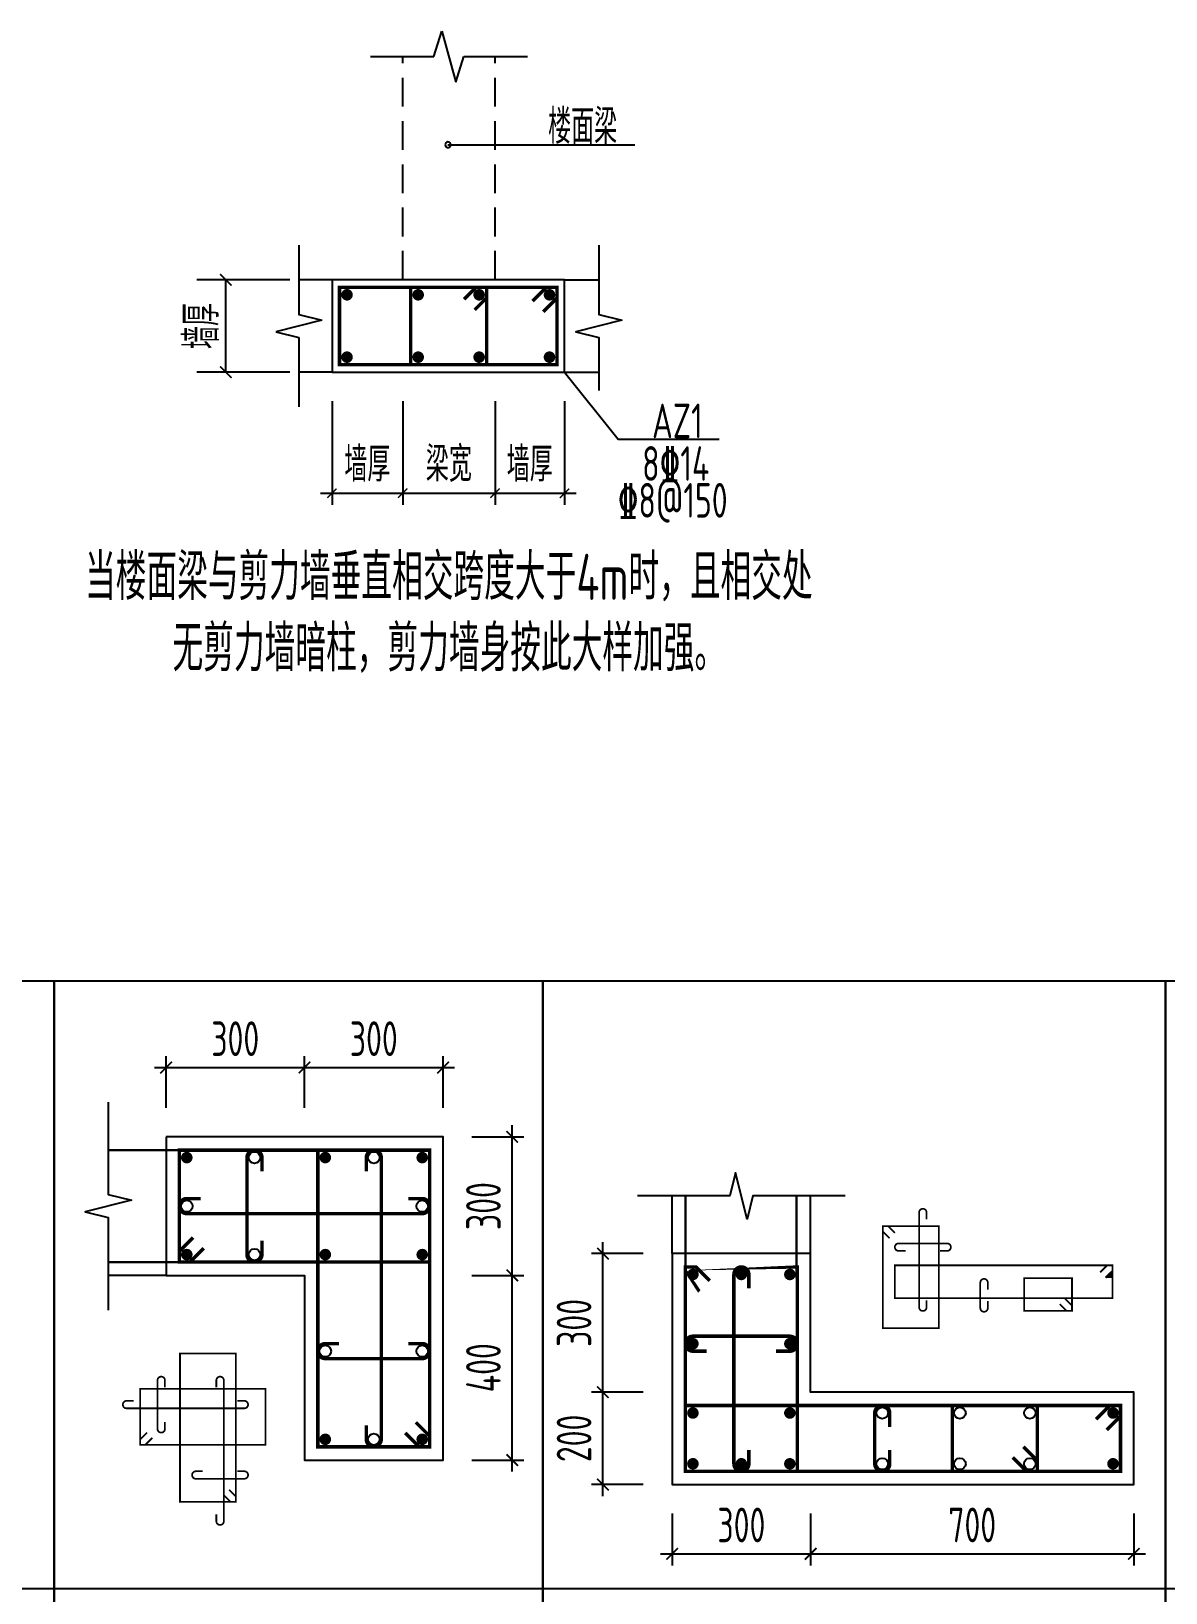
# Model space of a CAD drawing. Extents: x -1307975 to -76406, y -96289 to 379359.
# Drawn here: x -974590 to -964760, y 332185 to 345710 of the extents above; entities that cross this region are included whole.
import ezdxf
from ezdxf.enums import TextEntityAlignment as Align

# ---------------------------------------------------------------- set-up
doc = ezdxf.new("R2010")
doc.units = 0
doc.header["$LTSCALE"] = 1000
doc.linetypes.add('DASHED', pattern=[0.75, 0.5, -0.25])
doc.linetypes.add('H3普通虚线', pattern=[4.2, 3, -1.2])
doc.layers.get('0').update_dxf_attribs({"linetype": 'CONTINUOUS'})
doc.layers.get('DEFPOINTS').update_dxf_attribs({"linetype": 'CONTINUOUS'})
for name, color, linetype in [('COLU_DE_DIM', 3, 'CONTINUOUS'), ('COLU_DE_TH', 7, 'CONTINUOUS'), ('DIM', 2, 'CONTINUOUS'), ('LINK', 6, 'CONTINUOUS'), ('LINK-INDEX', 6, 'CONTINUOUS'), ('REIN', 6, 'CONTINUOUS'), ('S-BEAM-XRBAR', 20, 'CONTINUOUS'), ('S-DETL-LINE2', 2, 'H3普通虚线'), ('S-SLAB-DIM', 151, 'CONTINUOUS'), ('S-X详图钢筋', 6, 'CONTINUOUS'), ('TAB', 7, 'CONTINUOUS'), ('TEXT', 2, 'CONTINUOUS'), ('THIN', 7, 'CONTINUOUS')]:
    doc.layers.add(name, color=color, linetype=linetype)
doc.styles.add('TSSD_DIMENSION', font='Tssdeng.shx', dxfattribs={"width": 0.7, "bigfont": 'tssdchn.shx'})
doc.styles.add('TSSD_Norm', font='Tssdeng.shx', dxfattribs={"bigfont": 'tssdchn.shx'})
doc.styles.add('TSSD_REIN', font='tssdeng.shx', dxfattribs={"width": 0.7, "height": 300, "bigfont": 'tssdchn.shx'})
doc.dimstyles.new('TSSD_100_100$0', dxfattribs={"dimtxt": 300, "dimasz": 80, "dimexe": 100, "dimexo": 250, "dimgap": 100, "dimtad": 1, "dimdec": 0, "dimzin": 0, "dimdsep": 46, "dimtxsty": 'TSSD_DIMENSION', "dimblk": 'ARCHTICK', "dimcen": 0, "dimdle": 100, "dimclrd": 3, "dimclre": 3, "dimclrt": 7, "dimadec": 0, "dimazin": 0, "dimtfac": 1, "dimtdec": 0, "dimtix": 1, "dimtmove": 2, "dimatfit": 3, "dimldrblk": 'ARCHTICK', "dimfxl": 1, "dimtolj": 1, "dimtzin": 0, "dimarcsym": 0})
doc.dimstyles.new('TSSD_25_100', dxfattribs={"dimtxt": 300, "dimasz": 100, "dimexe": 100, "dimexo": 250, "dimgap": 100, "dimtad": 1, "dimdec": 0, "dimlfac": 0.25, "dimzin": 0, "dimdsep": 46, "dimtxsty": 'TSSD_DIMENSION', "dimblk": 'ARCHTICK', "dimcen": 0, "dimdle": 100, "dimclrt": 7, "dimadec": 0, "dimazin": 0, "dimtfac": 1, "dimtdec": 0, "dimtix": 1, "dimtmove": 2, "dimatfit": 3, "dimldrblk": 'ARCHTICK', "dimfxl": 1, "dimtolj": 1, "dimtzin": 0, "dimarcsym": 0})

# ---------------------------------------------------------------- blocks, each defined once
blk = doc.blocks.new('_ArchTick')
at = {"color": 0, "linetype": 'ByBlock', "const_width": 0.15}
blk.add_lwpolyline([(-0.5, -0.5), (0.5, 0.5)], dxfattribs=at)
blk = doc.blocks.new('*D26')
at = {"layer": 'COLU_DE_DIM', "color": 0, "lineweight": -2, "transparency": 16777216}
for p, q in [((-973422.277575583, 336383.6459087182), (-973422.277575583, 336833.6459087182)), ((-972222.277575585, 336383.6459087182), (-972222.277575585, 336833.6459087182)), ((-973522.277575583, 336733.6459087182), (-972122.277575585, 336733.6459087182))]:
    blk.add_line(p, q, dxfattribs=at)
at = {"layer": 'DEFPOINTS', "color": 0, "transparency": 16777216}
for p in [(-972222.277575585, 336733.6459087182), (-973422.277575583, 336133.6459087182), (-972222.277575585, 336133.6459087182)]:
    blk.add_point(p, dxfattribs=at)
at = {"layer": 'COLU_DE_DIM', "color": 0, "lineweight": -2, "transparency": 16777216, "xscale": 100, "yscale": 100, "zscale": 100, "rotation": 180}
blk.add_blockref('_ArchTick', (-973422.277575583, 336733.6459087182), dxfattribs=at)
at = {"layer": 'COLU_DE_DIM', "color": 0, "lineweight": -2, "transparency": 16777216, "xscale": 100, "yscale": 100, "zscale": 100}
blk.add_blockref('_ArchTick', (-972222.277575585, 336733.6459087182), dxfattribs=at)
at = {"layer": 'COLU_DE_DIM', "color": 7, "transparency": 16777216, "insert": (-972822.2775755839, 336983.6459087182), "char_height": 300, "attachment_point": 5, "style": 'TSSD_DIMENSION'}
blk.add_mtext('\\A1;300', dxfattribs=at)
blk = doc.blocks.new('*D27')
at = {"layer": 'COLU_DE_DIM', "color": 0, "lineweight": -2, "transparency": 16777216}
for p, q in [((-972222.277575585, 336383.6459087182), (-972222.277575585, 336833.6459087182)), ((-971022.2845453577, 336383.6459087182), (-971022.2845453577, 336833.6459087182)), ((-972322.277575585, 336733.6459087182), (-970922.2845453577, 336733.6459087182))]:
    blk.add_line(p, q, dxfattribs=at)
at = {"layer": 'DEFPOINTS', "color": 0, "transparency": 16777216}
for p in [(-971022.2845453577, 336733.6459087182), (-972222.277575585, 336133.6459087182), (-971022.2845453577, 336133.6459087182)]:
    blk.add_point(p, dxfattribs=at)
at = {"layer": 'COLU_DE_DIM', "color": 0, "lineweight": -2, "transparency": 16777216, "xscale": 100, "yscale": 100, "zscale": 100, "rotation": 180}
blk.add_blockref('_ArchTick', (-972222.277575585, 336733.6459087182), dxfattribs=at)
at = {"layer": 'COLU_DE_DIM', "color": 0, "lineweight": -2, "transparency": 16777216, "xscale": 100, "yscale": 100, "zscale": 100}
blk.add_blockref('_ArchTick', (-971022.2845453577, 336733.6459087182), dxfattribs=at)
at = {"layer": 'COLU_DE_DIM', "color": 7, "transparency": 16777216, "insert": (-971622.2810604713, 336983.6459087182), "char_height": 300, "attachment_point": 5, "style": 'TSSD_DIMENSION'}
blk.add_mtext('\\A1;300', dxfattribs=at)
blk = doc.blocks.new('*D28')
at = {"layer": 'COLU_DE_DIM', "color": 0, "lineweight": -2, "transparency": 16777216}
for p, q in [((-970422.2845453577, 333233.6469476616), (-970422.2845453577, 335033.6469476614)), ((-970772.2845453577, 334933.6469476614), (-970322.2845453577, 334933.6469476614)), ((-970772.2845453577, 333333.6469476616), (-970322.2845453577, 333333.6469476616))]:
    blk.add_line(p, q, dxfattribs=at)
at = {"layer": 'DEFPOINTS', "color": 0, "transparency": 16777216}
for p in [(-971022.2845453577, 334933.6469476614), (-970422.2845453577, 334933.6469476614), (-971022.2845453577, 333333.6469476616)]:
    blk.add_point(p, dxfattribs=at)
at = {"layer": 'COLU_DE_DIM', "color": 0, "lineweight": -2, "transparency": 16777216, "xscale": 100, "yscale": 100, "zscale": 100}
for p, rotation in [((-970422.2845453577, 334933.6469476614), 90), ((-970422.2845453577, 333333.6469476616), 270)]:
    blk.add_blockref('_ArchTick', p, dxfattribs=dict(at, rotation=rotation))
at = {"layer": 'COLU_DE_DIM', "color": 7, "transparency": 16777216, "insert": (-970672.2845453578, 334133.6469476614), "char_height": 300, "attachment_point": 5, "rotation": 90, "style": 'TSSD_DIMENSION'}
blk.add_mtext('\\A1;400', dxfattribs=at)
blk = doc.blocks.new('*D29')
at = {"layer": 'COLU_DE_DIM', "color": 0, "lineweight": -2, "transparency": 16777216}
for p, q in [((-970422.2845453577, 334833.6469476614), (-970422.2845453577, 336233.6459087181)), ((-970772.2845453577, 336133.6459087181), (-970322.2845453577, 336133.6459087181)), ((-970772.2845453577, 334933.6469476614), (-970322.2845453577, 334933.6469476614))]:
    blk.add_line(p, q, dxfattribs=at)
at = {"layer": 'DEFPOINTS', "color": 0, "transparency": 16777216}
for p in [(-971022.2845453577, 336133.6459087181), (-970422.2845453577, 336133.6459087181), (-971022.2845453577, 334933.6469476614)]:
    blk.add_point(p, dxfattribs=at)
at = {"layer": 'COLU_DE_DIM', "color": 0, "lineweight": -2, "transparency": 16777216, "xscale": 100, "yscale": 100, "zscale": 100}
for p, rotation in [((-970422.2845453577, 336133.6459087181), 90), ((-970422.2845453577, 334933.6469476614), 270)]:
    blk.add_blockref('_ArchTick', p, dxfattribs=dict(at, rotation=rotation))
at = {"layer": 'COLU_DE_DIM', "color": 7, "transparency": 16777216, "insert": (-970672.2845453578, 335533.6464281896), "char_height": 300, "attachment_point": 5, "rotation": 90, "style": 'TSSD_DIMENSION'}
blk.add_mtext('\\A1;300', dxfattribs=at)
blk = doc.blocks.new('*D50')
at = {"layer": 'COLU_DE_DIM', "color": 0, "lineweight": -2, "transparency": 16777216}
for p, q in [((-969037.0711119566, 332871.7016186754), (-969037.0711119566, 332421.7016186754)), ((-967837.0721508999, 332871.7016186754), (-967837.0721508999, 332421.7016186754)), ((-969137.0711119566, 332521.7016186754), (-967737.0721508999, 332521.7016186754))]:
    blk.add_line(p, q, dxfattribs=at)
at = {"layer": 'DEFPOINTS', "color": 0, "transparency": 16777216}
for p in [(-969037.0711119566, 333121.7016186754), (-967837.0721508999, 333121.7016186754), (-967837.0721508999, 332521.7016186754)]:
    blk.add_point(p, dxfattribs=at)
at = {"layer": 'COLU_DE_DIM', "color": 0, "lineweight": -2, "transparency": 16777216, "xscale": 100, "yscale": 100, "zscale": 100, "rotation": 180}
blk.add_blockref('_ArchTick', (-969037.0711119566, 332521.7016186754), dxfattribs=at)
at = {"layer": 'COLU_DE_DIM', "color": 0, "lineweight": -2, "transparency": 16777216, "xscale": 100, "yscale": 100, "zscale": 100}
blk.add_blockref('_ArchTick', (-967837.0721508999, 332521.7016186754), dxfattribs=at)
at = {"layer": 'COLU_DE_DIM', "color": 7, "transparency": 16777216, "insert": (-968437.0716314283, 332771.7016186754), "char_height": 300, "attachment_point": 5, "style": 'TSSD_DIMENSION'}
blk.add_mtext('\\A1;300', dxfattribs=at)
blk = doc.blocks.new('*D51')
at = {"layer": 'COLU_DE_DIM', "color": 0, "lineweight": -2, "transparency": 16777216}
for p, q in [((-967837.0721508999, 332871.7016186754), (-967837.0721508999, 332421.7016186754)), ((-965037.0721509001, 332871.7016186754), (-965037.0721509001, 332421.7016186754)), ((-967937.0721508999, 332521.7016186754), (-964937.0721509001, 332521.7016186754))]:
    blk.add_line(p, q, dxfattribs=at)
at = {"layer": 'DEFPOINTS', "color": 0, "transparency": 16777216}
for p in [(-967837.0721508999, 333121.7016186754), (-965037.0721509001, 333121.7016186754), (-965037.0721509001, 332521.7016186754)]:
    blk.add_point(p, dxfattribs=at)
at = {"layer": 'COLU_DE_DIM', "color": 0, "lineweight": -2, "transparency": 16777216, "xscale": 100, "yscale": 100, "zscale": 100, "rotation": 180}
blk.add_blockref('_ArchTick', (-967837.0721508999, 332521.7016186754), dxfattribs=at)
at = {"layer": 'COLU_DE_DIM', "color": 0, "lineweight": -2, "transparency": 16777216, "xscale": 100, "yscale": 100, "zscale": 100}
blk.add_blockref('_ArchTick', (-965037.0721509001, 332521.7016186754), dxfattribs=at)
at = {"layer": 'COLU_DE_DIM', "color": 7, "transparency": 16777216, "insert": (-966437.0721509, 332771.7016186754), "char_height": 300, "attachment_point": 5, "style": 'TSSD_DIMENSION'}
blk.add_mtext('\\A1;700', dxfattribs=at)
blk = doc.blocks.new('*D52')
at = {"layer": 'COLU_DE_DIM', "color": 0, "lineweight": -2, "transparency": 16777216}
for p, q in [((-969637.0712418262, 333021.7016186754), (-969637.0712418262, 334021.7026576342)), ((-969287.0712418262, 333921.7026576342), (-969737.0712418262, 333921.7026576342)), ((-969287.0712418262, 333121.7016186754), (-969737.0712418262, 333121.7016186754))]:
    blk.add_line(p, q, dxfattribs=at)
at = {"layer": 'DEFPOINTS', "color": 0, "transparency": 16777216}
for p in [(-969637.0712418262, 333921.7026576342), (-969037.0712418262, 333921.7026576342), (-969037.0712418262, 333121.7016186754)]:
    blk.add_point(p, dxfattribs=at)
at = {"layer": 'COLU_DE_DIM', "color": 0, "lineweight": -2, "transparency": 16777216, "xscale": 100, "yscale": 100, "zscale": 100}
for p, rotation in [((-969637.0712418262, 333921.7026576342), 90), ((-969637.0712418262, 333121.7016186754), 270)]:
    blk.add_blockref('_ArchTick', p, dxfattribs=dict(at, rotation=rotation))
at = {"layer": 'COLU_DE_DIM', "color": 7, "transparency": 16777216, "insert": (-969887.0712418263, 333521.7021381546), "char_height": 300, "attachment_point": 5, "rotation": 90, "style": 'TSSD_DIMENSION'}
blk.add_mtext('\\A1;200', dxfattribs=at)
blk = doc.blocks.new('*D53')
at = {"layer": 'COLU_DE_DIM', "color": 0, "lineweight": -2, "transparency": 16777216}
for p, q in [((-969637.0712418262, 333821.7026576342), (-969637.0712418262, 335221.702969321)), ((-969287.0712418262, 335121.702969321), (-969737.0712418262, 335121.702969321)), ((-969287.0712418262, 333921.7026576342), (-969737.0712418262, 333921.7026576342))]:
    blk.add_line(p, q, dxfattribs=at)
at = {"layer": 'DEFPOINTS', "color": 0, "transparency": 16777216}
for p in [(-969637.0712418262, 335121.702969321), (-969037.0712418262, 335121.702969321), (-969037.0712418262, 333921.7026576342)]:
    blk.add_point(p, dxfattribs=at)
at = {"layer": 'COLU_DE_DIM', "color": 0, "lineweight": -2, "transparency": 16777216, "xscale": 100, "yscale": 100, "zscale": 100}
for p, rotation in [((-969637.0712418262, 335121.702969321), 90), ((-969637.0712418262, 333921.7026576342), 270)]:
    blk.add_blockref('_ArchTick', p, dxfattribs=dict(at, rotation=rotation))
at = {"layer": 'COLU_DE_DIM', "color": 7, "transparency": 16777216, "insert": (-969887.0712418263, 334521.7028134774), "char_height": 300, "attachment_point": 5, "rotation": 90, "style": 'TSSD_DIMENSION'}
blk.add_mtext('\\A1;300', dxfattribs=at)
blk = doc.blocks.new('*D90')
at = {"layer": 'DEFPOINTS', "color": 0, "transparency": 16777216}
for p in [(870130.7053723206, 774353.8160525332), (870743.2112933082, 774353.8160525332), (870743.2112933082, 773304.9886297677)]:
    blk.add_point(p, dxfattribs=at)
at = {"layer": 'S-SLAB-DIM', "color": 3, "lineweight": -2, "transparency": 16777216}
for p, q in [((870130.7053723206, 774103.8160525332), (870130.7053723206, 773204.9886297677)), ((870743.2112933082, 774103.8160525332), (870743.2112933082, 773204.9886297677)), ((870030.7053723206, 773304.9886297677), (870843.2112933082, 773304.9886297677))]:
    blk.add_line(p, q, dxfattribs=at)
at = {"layer": 'S-SLAB-DIM', "color": 3, "lineweight": -2, "transparency": 16777216, "xscale": 80, "yscale": 80, "zscale": 80, "rotation": 180}
blk.add_blockref('_ArchTick', (870130.7053723206, 773304.9886297677), dxfattribs=at)
at = {"layer": 'S-SLAB-DIM', "color": 3, "lineweight": -2, "transparency": 16777216, "xscale": 80, "yscale": 80, "zscale": 80}
blk.add_blockref('_ArchTick', (870743.2112933082, 773304.9886297677), dxfattribs=at)
at = {"layer": 'S-SLAB-DIM', "color": 7, "transparency": 16777216, "insert": (870436.9583328144, 773554.9886297677), "char_height": 300, "attachment_point": 5, "style": 'TSSD_DIMENSION'}
blk.add_mtext('\\A1;墙厚', dxfattribs=at)
blk = doc.blocks.new('*D91')
at = {"layer": 'DEFPOINTS', "color": 0, "transparency": 16777216}
for p in [(870743.2112933082, 774353.8160525332), (871543.2112933082, 774353.8160525332), (871543.2112933082, 773304.9886297677)]:
    blk.add_point(p, dxfattribs=at)
at = {"layer": 'S-SLAB-DIM', "color": 3, "lineweight": -2, "transparency": 16777216}
for p, q in [((870743.2112933082, 774103.8160525332), (870743.2112933082, 773204.9886297677)), ((871543.2112933082, 774103.8160525332), (871543.2112933082, 773204.9886297677)), ((870643.2112933082, 773304.9886297677), (871643.2112933082, 773304.9886297677))]:
    blk.add_line(p, q, dxfattribs=at)
at = {"layer": 'S-SLAB-DIM', "color": 3, "lineweight": -2, "transparency": 16777216, "xscale": 80, "yscale": 80, "zscale": 80, "rotation": 180}
blk.add_blockref('_ArchTick', (870743.2112933082, 773304.9886297677), dxfattribs=at)
at = {"layer": 'S-SLAB-DIM', "color": 3, "lineweight": -2, "transparency": 16777216, "xscale": 80, "yscale": 80, "zscale": 80}
blk.add_blockref('_ArchTick', (871543.2112933082, 773304.9886297677), dxfattribs=at)
at = {"layer": 'S-SLAB-DIM', "color": 7, "transparency": 16777216, "insert": (871143.2112933082, 773554.9886297677), "char_height": 300, "attachment_point": 5, "style": 'TSSD_DIMENSION'}
blk.add_mtext('\\A1;梁宽', dxfattribs=at)
blk = doc.blocks.new('*D92')
at = {"layer": 'DEFPOINTS', "color": 0, "transparency": 16777216}
for p in [(871543.2112933082, 774353.8160525332), (872145.0254667496, 774353.8160525332), (872145.0254667496, 773304.9886297677)]:
    blk.add_point(p, dxfattribs=at)
at = {"layer": 'S-SLAB-DIM', "color": 3, "lineweight": -2, "transparency": 16777216}
for p, q in [((871543.2112933082, 774103.8160525332), (871543.2112933082, 773204.9886297677)), ((872145.0254667496, 774103.8160525332), (872145.0254667496, 773204.9886297677)), ((871443.2112933082, 773304.9886297677), (872245.0254667496, 773304.9886297677))]:
    blk.add_line(p, q, dxfattribs=at)
at = {"layer": 'S-SLAB-DIM', "color": 3, "lineweight": -2, "transparency": 16777216, "xscale": 80, "yscale": 80, "zscale": 80, "rotation": 180}
blk.add_blockref('_ArchTick', (871543.2112933082, 773304.9886297677), dxfattribs=at)
at = {"layer": 'S-SLAB-DIM', "color": 3, "lineweight": -2, "transparency": 16777216, "xscale": 80, "yscale": 80, "zscale": 80}
blk.add_blockref('_ArchTick', (872145.0254667496, 773304.9886297677), dxfattribs=at)
at = {"layer": 'S-SLAB-DIM', "color": 7, "transparency": 16777216, "insert": (871844.1183800289, 773554.9886297677), "char_height": 300, "attachment_point": 5, "style": 'TSSD_DIMENSION'}
blk.add_mtext('\\A1;墙厚', dxfattribs=at)
blk = doc.blocks.new('20210311.03310910')
at = {"layer": 'COLU_DE_TH'}
blk.add_lwpolyline([(2298.142171077896, 2648.33531464939), (4312.462265506852, 2648.33531464939), (4312.462265506852, 3448.33531464939), (2298.142171077896, 3448.33531464939)], close=True, dxfattribs=at)
at = {"layer": 'DIM'}
for p, q in [((1931.752804924268, 3448.33531464939), (1128.157059185673, 3448.33531464939)), ((1378.157059185673, 2648.33531464939), (1378.157059185673, 3448.33531464939)), ((1931.752804924268, 2648.33531464939), (1128.157059185673, 2648.33531464939))]:
    blk.add_line(p, q, dxfattribs=at)
at = {"layer": 'S-DETL-LINE2'}
blk.add_lwpolyline([(2630.648092065472, 5381.286552577512), (3180.648092065472, 5381.286552577512), (3250.648092065472, 5601.286552577512), (3370.648092065472, 5161.286552577512), (3440.648092065472, 5381.286552577512), (3990.648092065472, 5381.286552577512)], dxfattribs=at)
at = {"layer": 'S-X详图钢筋', "const_width": 30}
blk.add_lwpolyline([(2363.142171077896, 3383.33531464939), (2363.142171077896, 2713.33531464939), (4247.462265506852, 2713.33531464939), (4247.462265506852, 3383.33531464939)], close=True, dxfattribs=at)
for points in [[(3441.906682892237, 3279.444441684056), (3545.866916367318, 3383.33531464939), (3637.721437411848, 3383.33531464939), (3637.721437411848, 2713.33531464939), (2980.051547538023, 2713.33531464939), (2980.051547538023, 3383.33531464939), (3637.721437411848, 3383.33531464939), (3637.721437411848, 3291.480793604627), (3533.830564446282, 3187.520560129778)], [(4155.538383953739, 3383.33531464939), (4035.556505319197, 3263.353436018573)], [(4127.480386876035, 3171.429554461734), (4247.462265506852, 3291.411433096277)]]:
    blk.add_lwpolyline(points, dxfattribs=at)
at = {"layer": 'S-X详图钢筋', "const_width": 50}
for points in [[(2453.142171077896, 3318.33531464939, 0.9999999999999999), (2403.142171077896, 3318.33531464939, 0.9999999999999999)], [(3020.051547538023, 3318.33531464939, 1), (3070.051547538023, 3318.33531464939, 1)], [(3547.721437411848, 3318.33531464939, 1), (3597.721437411848, 3318.33531464939, 1)], [(4207.462265506852, 3318.33531464939, 0.9999999999999999), (4157.462265506852, 3318.33531464939, 0.9999999999999999)], [(2453.142171077896, 2778.33531464939, 0.9999999999999999), (2403.142171077896, 2778.33531464939, 0.9999999999999999)], [(3020.051547538023, 2778.33531464939, 1), (3070.051547538023, 2778.33531464939, 1)], [(3547.721437411848, 2778.33531464939, 1), (3597.721437411848, 2778.33531464939, 1)], [(4207.462265506852, 2778.33531464939, 0.9999999999999999), (4157.462265506852, 2778.33531464939, 0.9999999999999999)]]:
    blk.add_lwpolyline(points, format="xyb", close=True, dxfattribs=at)
at = {"layer": 'THIN', "linetype": 'DASHED', "ltscale": 0.5}
for p, q in [((2910.648092065472, 3448.33531464939), (2910.648092065472, 5381.286552577512)), ((3710.648092065472, 3448.33531464939), (3710.648092065472, 5381.286552577512))]:
    blk.add_line(p, q, dxfattribs=at)
at = {"layer": 'THIN'}
for p, q in [((3303.177292559762, 4617.917094755219), (4923.09119848581, 4617.917094755219)), ((2210.648092065472, 3098.33531464939), (1810.648092065472, 2998.33531464939)), ((1810.648092065472, 2998.33531464939), (2010.648092065472, 2948.33531464939))]:
    blk.add_line(p, q, dxfattribs=at)
for points in [[(2010.648092065472, 3748.33531464939), (2010.648092065472, 3148.33531464939), (2210.648092065472, 3098.33531464939)], [(4610.648092065472, 3748.33531464939), (4610.648092065472, 3148.33531464939), (4810.648092065472, 3098.33531464939), (4410.648092065472, 2998.33531464939), (4610.648092065472, 2948.33531464939), (4610.648092065472, 2488.10872737621)], [(2298.142171077896, 3448.33531464939), (2010.648092065472, 3448.33531464939)], [(4312.462265506852, 3448.33531464939), (4610.648092065472, 3448.33531464939)], [(2010.648092065472, 2948.33531464939), (2010.648092065472, 2348.33531464939)], [(2298.142171077896, 2648.33531464939), (2010.648092065472, 2648.33531464939)], [(4312.462265506852, 2648.33531464939), (4610.648092065472, 2648.33531464939)], [(4312.462265506852, 2648.33531464939), (4778.257600579876, 2068.662003205623), (5653.422202709597, 2068.662003205623)]]:
    blk.add_lwpolyline(points, dxfattribs=at)
for start, end in [(0, 180), (180, 0)]:
    blk.add_arc((3303.177292559762, 4617.917094755219), 25, start, end, dxfattribs=at)
at = {"layer": 'DIM', "xscale": 100, "yscale": 100, "zscale": 100}
for p, rotation in [((1378.157059185673, 3448.33531464939), 90), ((1378.157059185673, 2648.33531464939), 270)]:
    blk.add_blockref('_ArchTick', p, dxfattribs=dict(at, rotation=rotation))
at = {"layer": 'DIM', "color": 7, "insert": (1168.157059185673, 3048.33531464939), "char_height": 300, "attachment_point": 5, "rotation": 90, "style": 'TSSD_DIMENSION'}
blk.add_mtext('\\A1;墙厚', dxfattribs=at)
at = {"layer": 'TEXT', "color": 0, "style": 'TSSD_Norm', "width": 0.7}
for s, p in [('当楼面梁与剪力墙垂直相交跨度大于4m时，且相交处', (3310.648092065472, 675.1738556835335)), ('无剪力墙暗柱，剪力墙身按此大样加强。', (3310.648092065472, 56.69291338580661))]:
    blk.add_text(s, height=400, dxfattribs=at).set_placement(p, align=Align.CENTER)
at = {"layer": 'THIN', "style": 'TSSD_REIN', "width": 0.7}
for s, p in [('楼面梁', (4469.746392932255, 4775.788117754506)), ('AZ1', (5290.414111710619, 2226.53302620491)), ('8\x8414', (5276.405678711366, 1857.054791918956)), ('\x848@150', (5249.738530337345, 1538.285659308545))]:
    blk.add_text(s, height=300, dxfattribs=at).set_placement(p, align=Align.MIDDLE_CENTER)
at = {"layer": 'S-SLAB-DIM'}
for base, p1, p2, text, picture, middle in [((2910.648092065472, 1599.507891883841), (2298.142171077896, 2648.33531464939), (2910.648092065472, 2648.33531464939), '墙厚', '*D90', (2604.395131571684, 1849.507891883841)), ((3710.648092065472, 1599.507891883841), (2910.648092065472, 2648.33531464939), (3710.648092065472, 2648.33531464939), '梁宽', '*D91', (3310.648092065472, 1849.507891883841)), ((4312.462265506852, 1599.507891883841), (3710.648092065472, 2648.33531464939), (4312.462265506852, 2648.33531464939), '墙厚', '*D92', (4011.555178786162, 1849.507891883841))]:
    dim = blk.add_linear_dim(base=base, p1=p1, p2=p2, text=text, dimstyle='TSSD_100_100$0', dxfattribs=at)
    dim.commit()
    dim.dimension.update_dxf_attribs({"geometry": picture, "text_midpoint": middle, "insert": (-867832.5632012427, -771705.4807378838)})

msp = doc.modelspace()

# ---------------------------------------------------------------- linework, layer by layer
at = {"layer": 'COLU_DE_TH'}
for points in [[(-973422.277575583, 336133.6459087181), (-973422.2772638953, 334933.6469476614), (-972222.277575585, 334933.6469476616), (-972222.277575585, 333333.6469476616), (-971022.2845453577, 333333.6469476616), (-971022.2855843165, 336133.6459087182), (-973422.277575583, 336133.6459087181)], [(-967837.0721508999, 335121.702969321), (-969037.0711119566, 335121.7026576343), (-969037.0711119567, 333121.7016186754), (-965037.0721509001, 333121.7026576342), (-965037.0721509001, 333921.7026576342), (-967837.0721509001, 333921.7026576342), (-967837.0721508999, 335121.702969321)]]:
    msp.add_lwpolyline(points, close=True, dxfattribs=at)
at = {"layer": 'LINK', "const_width": 30}
for points in [[(-973095.3534397337, 335168.6469632459), (-973215.3534241492, 335048.6469476615), (-973307.2772937653, 335048.6469476615), (-973307.2775457128, 336018.6459087181), (-971137.285541645, 336018.6459087182), (-971137.2851817202, 335048.6469476618), (-973307.2772937653, 335048.6469476615), (-973307.2773176417, 335140.5708172775), (-973187.2773332262, 335260.5708328621)], [(-971257.2846444016, 333660.570824007), (-971137.2846221382, 333540.5708462704), (-971137.2845880293, 333448.6469476616), (-972107.277575585, 333448.6469476616), (-972107.277575585, 336018.6459087182), (-971137.285541645, 336018.6459087182), (-971137.2845880293, 333448.6469476616), (-971229.2084866379, 333448.6469476616), (-971349.2085089014, 333568.6469253983)], [(-968802.0710963726, 334794.7788334725), (-968922.0711119567, 334914.7788178884), (-968922.0711119566, 335006.7026875042), (-967952.0721509, 335006.702939451), (-967952.0721509004, 333236.7019004928), (-968922.0711119567, 333236.7016485455), (-968922.0711119566, 335006.7026875042), (-968830.1472423404, 335006.7027113804), (-968710.1472267563, 334886.7027269645)], [(-965363.9960324543, 333686.7026576343), (-965243.9960324543, 333806.7026576342), (-965152.0721509001, 333806.7026576342), (-965152.0721509001, 333236.7026277641), (-968922.0711119567, 333236.7016485455), (-968922.0711119567, 333806.7026576342), (-965152.0721509001, 333806.7026576342), (-965152.0721509001, 333714.7787760801), (-965272.0721509001, 333594.7787760801)], [(-965992.8881294978, 333448.6264711564), (-965872.888098329, 333328.6265023253), (-965872.888098329, 333236.7026446473), (-966608.7595078732, 333236.7022134791), (-966608.7595078732, 333806.7026576342), (-965872.888098329, 333806.7026576342), (-965872.888098329, 333236.7026446473), (-965964.8119560069, 333236.7025968947), (-966084.8119871757, 333356.7025657259)]]:
    msp.add_lwpolyline(points, dxfattribs=at)
for points in [[(-972590.9108244571, 335833.6531826592), (-972590.9092519636, 335953.653182649, 1), (-972720.9092519524, 335953.6548861836), (-972720.9202604281, 335113.6920034696, 1), (-972590.9202604393, 335113.690299935), (-972590.9186879458, 335233.6902999247)], [(-971687.2810938664, 333633.6469476616), (-971687.2810938664, 333513.6469476616, 1), (-971557.2810938664, 333513.6469476616), (-971557.2810938664, 335953.6459087182, 1), (-971687.2810938664, 335953.6459087182), (-971687.2810938664, 335833.6459087182)], [(-973122.2775288298, 335598.6464281898), (-973242.2775288298, 335598.6464281898, 1), (-973242.2775288298, 335468.6464281898), (-971202.2855175263, 335468.6464281898, 1), (-971202.2855175263, 335598.6464281898), (-971322.2855175263, 335598.6464281898)], [(-968372.0716314284, 334821.702922568), (-968372.0716314284, 334941.702922568, 1), (-968502.0716314284, 334941.702922568), (-968502.0716314287, 333301.7018836098, 1), (-968372.0716314287, 333301.7018836098), (-968372.0716314287, 333421.7018836098)], [(-971922.2775755848, 334342.7401697773), (-972042.2775755848, 334342.7401697773, 1), (-972042.2775755848, 334212.7401697773), (-971202.2852058389, 334212.7401697775, 1), (-971202.2852058389, 334342.7401697775), (-971322.2852058389, 334342.7401697775)], [(-968137.0721509001, 334276.7027901011), (-968017.0721509001, 334276.7027901011, 1), (-968017.0721509001, 334406.7027901011), (-968857.0711119567, 334406.7027901011, 1), (-968857.0711119567, 334276.7027901011), (-968737.0711119567, 334276.7027901011)], [(-967151.514022108, 333621.7026576345), (-967151.514022108, 333741.7026576345, 1), (-967281.514022108, 333741.7026576345), (-967281.514022108, 333301.7026576344, 1), (-967151.514022108, 333301.7026576344), (-967151.514022108, 333421.7026576344)]]:
    msp.add_lwpolyline(points, format="xyb", dxfattribs=at)
at = {"layer": 'LINK-INDEX', "color": 1, "const_width": 20}
for points in [[(-973207.2775755831, 336018.6459087182), (-973922.277575583, 336018.6459087181)], [(-968922.0711119567, 334906.702969321), (-968922.0711119567, 335621.702969321)], [(-967959.2034606714, 334906.702969321), (-967959.2034606714, 335621.702969321)], [(-973207.277575583, 335048.6469476615), (-973922.2775755828, 335048.6469476615)]]:
    msp.add_lwpolyline(points, dxfattribs=at)
at = {"layer": 'LINK-INDEX', "const_width": 15.00000095367432}
for points in [[(-966832.3751921203, 335417.9788282024), (-966832.3751921203, 335477.9788282024, 1), (-966897.3751921203, 335477.9788282024), (-966897.3751921206, 334657.9783087233, 1), (-966832.3751921206, 334657.9783087233), (-966832.3751921206, 334717.9783087233)], [(-966714.8754518563, 335145.4787619689), (-966654.8754518563, 335145.4787619689, 1), (-966654.8754518563, 335210.4787619689), (-967074.8749323845, 335210.4787619689, 1), (-967074.8749323845, 335145.4787619689), (-967014.8749323845, 335145.4787619689)], [(-966302.1015682576, 334810.844036588), (-966302.1015682576, 334870.844036588, 1), (-966367.1015682576, 334870.844036588), (-966367.1015682576, 334650.8440365879, 1), (-966302.1015682576, 334650.8440365879), (-966302.1015682576, 334710.8440365879)], [(-973431.3352201749, 333964.2682353915), (-973431.3352201749, 334024.2682353915, 1), (-973496.3352201749, 334024.2682353915), (-973496.3352201749, 333604.2687548632, 1), (-973431.3352201749, 333604.2687548632), (-973431.3352201749, 333664.2687548632)], [(-972986.3369910044, 332864.2687548632), (-972986.3369910044, 332804.2687548632, 1), (-972921.3369910044, 332804.2687548632), (-972921.3369910044, 334024.2682353915, 1), (-972986.3369910044, 334024.2682353915), (-972986.3369910044, 333964.2682353915)], [(-973703.8352084861, 333846.7684951273), (-973763.8352084861, 333846.7684951273, 1), (-973763.8352084861, 333781.7684951273), (-972743.8392028343, 333781.7684951273, 1), (-972743.8392028343, 333846.7684951273), (-972803.8392028343, 333846.7684951273)], [(-973103.8352318635, 333236.7687548632), (-973163.8352318635, 333236.7687548632, 1), (-973163.8352318635, 333171.7687548632), (-972743.8390469905, 333171.7687548633, 1), (-972743.8390469905, 333236.7687548633), (-972803.8390469905, 333236.7687548633)]]:
    msp.add_lwpolyline(points, format="xyb", dxfattribs=at)
for points in [[(-967152.3747557638, 335254.5167232652), (-967212.3747635557, 335314.5167154733), (-967212.3747635557, 335360.4786502812), (-966727.3752830274, 335360.4787762546), (-966727.3752830275, 334475.4782567755), (-967212.3747635557, 334475.4781308018), (-967212.3747635557, 335360.4786502812), (-967166.4128287473, 335360.4786622193), (-967106.4128209554, 335300.4786700112)], [(-965328.337392634, 334960.4787074241), (-965268.3373926337, 335020.4787074238), (-965222.3754518564, 335020.4787074238), (-965222.3754518564, 334735.4786924887), (-967107.3749323845, 334735.4782028794), (-967107.3749323845, 335020.4787074238), (-965222.3754518564, 335020.4787074238), (-965222.3754518565, 334974.5167666461), (-965282.3754518569, 334914.5167666465)], [(-965632.3754674405, 334731.4406024966), (-965572.3754518564, 334671.4406180807), (-965572.3754518564, 334625.478689242), (-965987.3754518564, 334625.4784736579), (-965987.3754518563, 334910.4786957355), (-965572.3754518564, 334910.4786957355), (-965572.3754518564, 334625.478689242), (-965618.3373806955, 334625.4786653657), (-965678.3373962796, 334685.4786497816)], [(-972876.337886702, 333077.7306930359), (-972816.3378755699, 333017.730704168), (-972816.3378585154, 332971.7687548632), (-973301.3343522933, 332971.7687548632), (-973301.3343522933, 334256.7682353915), (-972816.3383353233, 334256.7682353915), (-972816.3378585154, 332971.7687548632), (-972862.2998078195, 332971.7687548632), (-972922.2998189516, 333031.7687437311)], [(-973540.3731425093, 333526.7689314841), (-973600.3731347172, 333466.7689236921), (-973646.3350695256, 333466.7689236921), (-973646.3351954994, 333951.7684042203), (-972561.3391934654, 333951.7684042203), (-972561.339013503, 333466.7689236922), (-973646.3350695256, 333466.7689236921), (-973646.3350814638, 333512.7308585008), (-973586.3350892558, 333572.7308662928)]]:
    msp.add_lwpolyline(points, dxfattribs=at)
at = {"layer": 'REIN', "const_width": 50}
for points in [[(-973267.2775288298, 335953.6459087181, 1), (-973217.2775288298, 335953.6459087181, 1), (-973267.2775288298, 335953.6459087181)], [(-972067.277575585, 335953.6459087182, 1), (-972017.277575585, 335953.6459087182, 1), (-972067.277575585, 335953.6459087182)], [(-971227.2855175263, 335953.6459087182, 1), (-971177.2855175263, 335953.6459087182, 1), (-971227.2855175263, 335953.6459087182)], [(-973267.2773106485, 335113.6469476615, 1), (-973217.2773106485, 335113.6469476615, 1), (-973267.2773106485, 335113.6469476615)], [(-972067.277575585, 335113.6469476616, 1), (-972017.277575585, 335113.6469476616, 1), (-972067.277575585, 335113.6469476616)], [(-971227.2852058389, 335113.6469476618, 1), (-971177.2852058389, 335113.6469476618, 1), (-971227.2852058389, 335113.6469476618)], [(-968882.0711119566, 334941.7027043873, 1), (-968832.0711119566, 334941.7027043873, 1), (-968882.0711119566, 334941.7027043873)], [(-968462.0716314284, 334941.702922568, 1), (-968412.0716314284, 334941.702922568, 1), (-968462.0716314284, 334941.702922568)], [(-968042.0721509, 334941.7029225679, 1), (-967992.0721509, 334941.7029225679, 1), (-968042.0721509, 334941.7029225679)], [(-968882.0711119567, 334341.7027901011, 1), (-968832.0711119567, 334341.7027901011, 1), (-968882.0711119567, 334341.7027901011)], [(-968042.0721509001, 334341.7027901011, 1), (-967992.0721509001, 334341.7027901011, 1), (-968042.0721509001, 334341.7027901011)], [(-968882.0711119567, 333741.7026576342, 1), (-968832.0711119567, 333741.7026576342, 1), (-968882.0711119567, 333741.7026576342)], [(-968042.0721509001, 333741.7026576342, 1), (-967992.0721509001, 333741.7026576342, 1), (-968042.0721509001, 333741.7026576342)], [(-965242.0721509001, 333741.7026576342, 1), (-965192.0721509001, 333741.7026576342, 1), (-965242.0721509001, 333741.7026576342)], [(-972067.277575585, 333513.6469476616, 1), (-972017.277575585, 333513.6469476616, 1), (-972067.277575585, 333513.6469476616)], [(-971227.284612148, 333513.6469476616, 1), (-971177.284612148, 333513.6469476616, 1), (-971227.284612148, 333513.6469476616)], [(-968882.0711119567, 333301.7016654285, 1), (-968832.0711119567, 333301.7016654285, 1), (-968882.0711119567, 333301.7016654285)], [(-968462.0716314287, 333301.7018836098, 1), (-968412.0716314287, 333301.7018836098, 1), (-968462.0716314287, 333301.7018836098)], [(-968042.0721509003, 333301.7018836097, 1), (-967992.0721509003, 333301.7018836097, 1), (-968042.0721509003, 333301.7018836097)], [(-965242.0721509001, 333301.7026108811, 1), (-965192.0721509001, 333301.7026108811, 1), (-965242.0721509001, 333301.7026108811)]]:
    msp.add_lwpolyline(points, format="xyb", close=True, dxfattribs=at)
at = {"layer": 'REIN'}
for centre in [(-972655.9092519579, 335953.6540344163), (-971622.2810938664, 335953.6459087182), (-973242.2775288298, 335533.6464281898), (-971202.2855175263, 335533.6464281898), (-972655.9202604337, 335113.6911517023), (-972042.2775755848, 334277.7401697773), (-971202.2852058389, 334277.7401697775), (-967216.5140221082, 333741.7026576342), (-966543.7595078732, 333741.7026576342), (-965937.888098329, 333741.7026576343), (-971622.2810938664, 333513.6469476616), (-967216.5140221082, 333301.7022472454), (-966543.7595078732, 333301.7022472454), (-965937.888098329, 333301.7026108811)]:
    msp.add_circle(centre, 50, dxfattribs=at)
at = {"layer": 'TAB'}
for points in [[(-979690.1450709825, 337484.0655907579), (-974390.1520407551, 337484.0655907579), (-974390.1520407551, 328221.7016186754), (-979690.1450709825, 328221.7016186754), (-979690.1450709825, 337484.0655907579), (-979690.1450709825, 332221.7016186754), (-974390.1520407551, 332221.7016186754), (-974390.1520407551, 331221.7016186754), (-979690.1450709825, 331221.7016186754), (-979690.1450709825, 330221.7016186754), (-974390.1520407551, 330221.7016186754), (-974390.1520407551, 329221.7016186754), (-979690.1450709825, 329221.7016186754)], [(-974390.1520407551, 337484.0655907579), (-970157.6166693032, 337484.0655907579), (-970157.6166693032, 328221.7016186754), (-974390.1520407551, 328221.7016186754), (-974390.1520407551, 337484.0655907579), (-974390.1520407551, 332221.7016186754), (-970157.6166693032, 332221.7016186754), (-970157.6166693032, 331221.7016186754), (-974390.1520407551, 331221.7016186754), (-974390.1520407551, 330221.7016186754), (-970157.6166693032, 330221.7016186754), (-970157.6166693032, 329221.7016186754), (-974390.1520407551, 329221.7016186754)], [(-970157.6166693032, 337484.0655907579), (-964761.8225738668, 337484.0655907579), (-964761.8225738668, 328221.7016186754), (-970157.6166693032, 328221.7016186754), (-970157.6166693032, 337484.0655907579), (-970157.6166693032, 332221.7016186754), (-964761.8225738668, 332221.7016186754), (-964761.8225738668, 331221.7016186754), (-970157.6166693032, 331221.7016186754), (-970157.6166693032, 330221.7016186754), (-964761.8225738668, 330221.7016186754), (-964761.8225738668, 329221.7016186754), (-970157.6166693032, 329221.7016186754)], [(-964761.8225738668, 337484.0655907579), (-959154.6941623064, 337484.0655907579), (-959154.6941623064, 328221.7016186754), (-964761.8225738668, 328221.7016186754), (-964761.8225738668, 337484.0655907579), (-964761.8225738668, 332221.7016186754), (-959154.6941623064, 332221.7016186754), (-959154.6941623064, 331221.7016186754), (-964761.8225738668, 331221.7016186754), (-964761.8225738668, 330221.7016186754), (-959154.6941623064, 330221.7016186754), (-959154.6941623064, 329221.7016186754), (-964761.8225738668, 329221.7016186754)]]:
    msp.add_lwpolyline(points, dxfattribs=at)
at = {"layer": 'THIN'}
for p, q in [((-969037.0711119566, 335121.7026576343), (-969037.0712418262, 335621.7026576343)), ((-967837.0721508999, 335121.702969321), (-967837.0722807696, 335621.7029693209)), ((-973422.2772638953, 334933.6469476614), (-973922.2772638953, 334933.6468177915))]:
    msp.add_line(p, q, dxfattribs=at)
for points in [[(-973922.277653505, 336433.6457788482), (-973922.2774457132, 335633.6462983198), (-973722.2774327261, 335583.6463502678), (-974122.2774067521, 335483.6462463718), (-973922.2773937652, 335433.6462983198), (-973922.2771859734, 334633.6468177915)], [(-967537.0722807696, 335621.7030472427), (-968337.0717612979, 335621.7028394515), (-968387.0717093501, 335421.7028264645), (-968487.0718132457, 335821.7028004907), (-968537.0717612979, 335621.7027875037), (-969337.0712418262, 335621.7025797125)]]:
    msp.add_lwpolyline(points, dxfattribs=at)

# ---------------------------------------------------------------- block references
at = {"layer": 'S-BEAM-XRBAR', "color": 0, "ltscale": 0.5}
msp.add_blockref('20210311.03310910', (-974282.2567355724, 340108.2621605248), dxfattribs=at)

# ---------------------------------------------------------------- dimensions: what is measured, and where the dimension line sits
at = {"layer": 'COLU_DE_DIM'}
for base, p1, p2, picture, middle in [((-972222.277575585, 336733.6459087182), (-973422.277575583, 336133.6459087182), (-972222.277575585, 336133.6459087182), '*D26', (-972822.2775755839, 336983.6459087182)), ((-971022.2845453577, 336733.6459087182), (-972222.277575585, 336133.6459087182), (-971022.2845453577, 336133.6459087182), '*D27', (-971622.2810604713, 336983.6459087182)), ((-967837.0721508999, 332521.7016186754), (-969037.0711119566, 333121.7016186754), (-967837.0721508999, 333121.7016186754), '*D50', (-968437.0716314283, 332771.7016186754)), ((-965037.0721509001, 332521.7016186754), (-967837.0721508999, 333121.7016186754), (-965037.0721509001, 333121.7016186754), '*D51', (-966437.0721509, 332771.7016186754))]:
    dim = msp.add_linear_dim(base=base, p1=p1, p2=p2, dimstyle='TSSD_25_100', dxfattribs=at)
    dim.commit()
    dim.dimension.update_dxf_attribs({"geometry": picture, "text_midpoint": middle})
for base, p1, p2, picture, middle in [((-970422.2845453577, 336133.6459087181), (-971022.2845453577, 334933.6469476614), (-971022.2845453577, 336133.6459087181), '*D29', (-970672.2845453578, 335533.6464281896)), ((-969637.0712418262, 335121.702969321), (-969037.0712418262, 333921.7026576342), (-969037.0712418262, 335121.702969321), '*D53', (-969887.0712418263, 334521.7028134774)), ((-970422.2845453577, 334933.6469476614), (-971022.2845453577, 333333.6469476616), (-971022.2845453577, 334933.6469476614), '*D28', (-970672.2845453578, 334133.6469476614)), ((-969637.0712418262, 333921.7026576342), (-969037.0712418262, 333121.7016186754), (-969037.0712418262, 333921.7026576342), '*D52', (-969887.0712418263, 333521.7021381546))]:
    dim = msp.add_linear_dim(base=base, p1=p1, p2=p2, angle=89.9999998932783, dimstyle='TSSD_25_100', dxfattribs=at)
    dim.commit()
    dim.dimension.update_dxf_attribs({"geometry": picture, "text_midpoint": middle})

doc.saveas('drawing.dxf')
